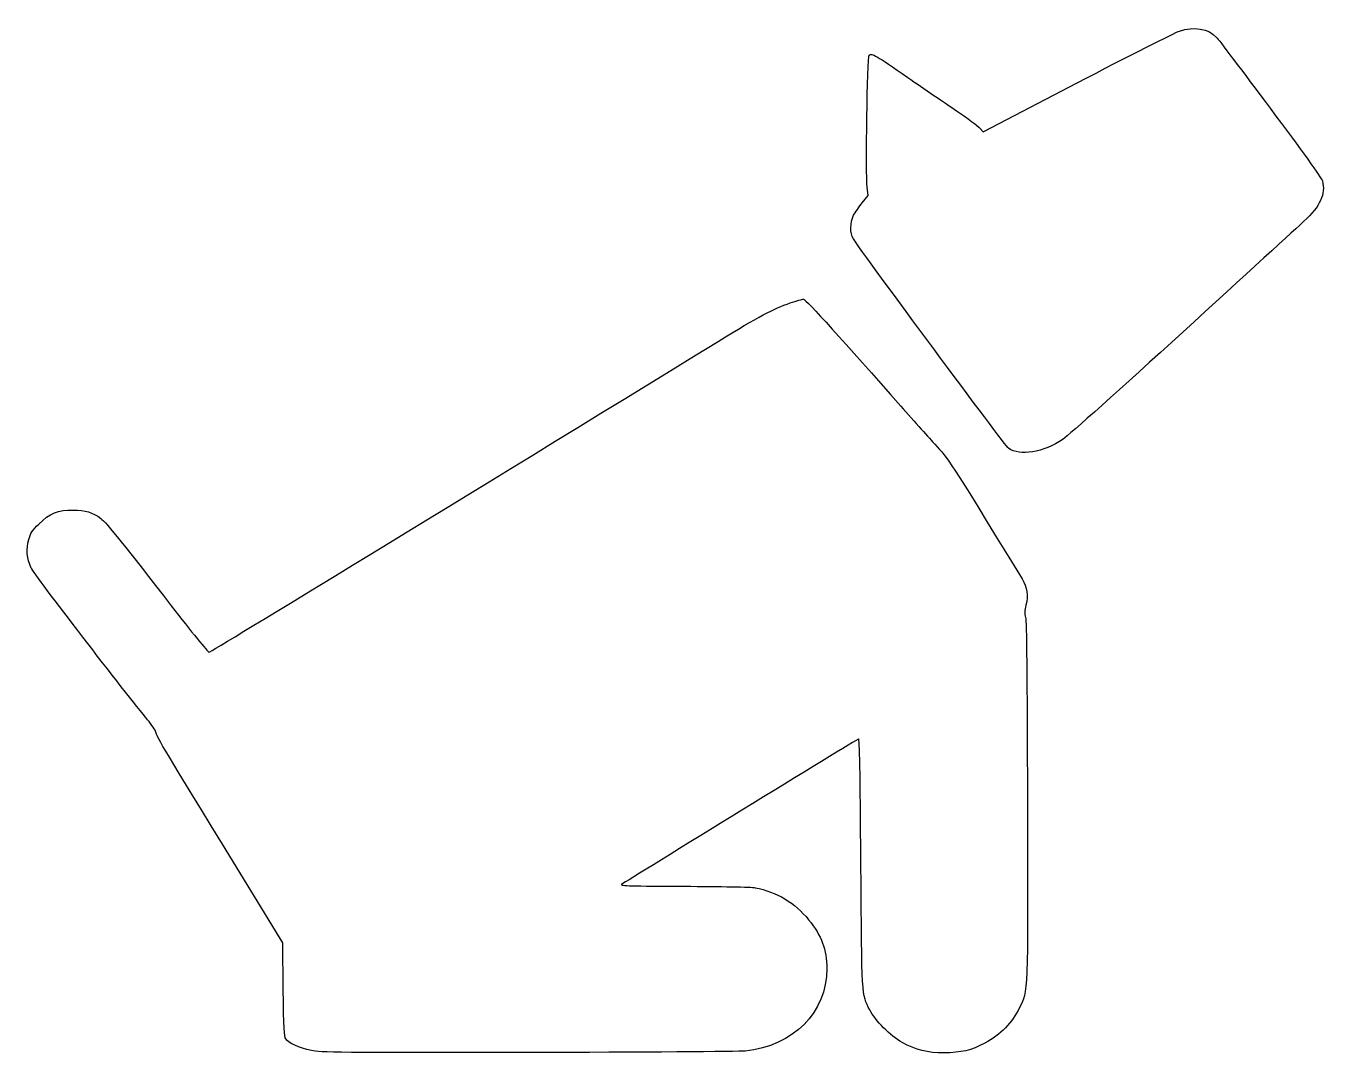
# Model space of a CAD drawing. Header units: centimetres. Extents: x -17.7 to 17.7, y -13.9 to 14.
import ezdxf

# ---------------------------------------------------------------- set-up
doc = ezdxf.new("R2010")
doc.units = ezdxf.units.CM
doc.header["$MEASUREMENT"] = 0
doc.layers.add('Layer 1', color=7, linetype='Continuous')

msp = doc.modelspace()

# ---------------------------------------------------------------- linework, layer by layer
at = {"layer": 'Layer 1'}
for points, knots in [([(13.72305, 13.87122), (13.59605, 13.82889), (12.34369, 13.19389), (10.93611, 12.46011), (10.93611, 12.46011), (10.93611, 12.46011), (8.37847, 11.13014), (8.37847, 11.13014), (8.37847, 11.13014), (8.37847, 11.13014), (8.29028, 11.23245), (8.29028, 11.23245), (8.29028, 11.23245), (8.24089, 11.28889), (7.95514, 11.50056), (7.65528, 11.70164), (7.65528, 11.70164), (7.35542, 11.90625), (6.75922, 12.31195), (6.33236, 12.60828), (6.33236, 12.60828), (5.461, 13.21506), (5.34811, 13.28209), (5.28108, 13.21506), (5.28108, 13.21506), (5.22816, 13.16214), (5.1823, 9.98009), (5.22816, 9.62025), (5.22816, 9.62025), (5.22816, 9.62025), (5.25638, 9.398), (5.25638, 9.398), (5.25638, 9.398), (5.25638, 9.398), (5.0941, 9.20044), (5.0941, 9.20044), (5.0941, 9.20044), (5.00591, 9.09108), (4.90007, 8.93586), (4.85774, 8.85825), (4.85774, 8.85825), (4.75896, 8.66775), (4.75543, 8.36083), (4.85068, 8.21619), (4.85068, 8.21619), (5.1329, 7.78227), (8.98876, 2.57527), (9.0699, 2.51883), (9.0699, 2.51883), (9.38387, 2.29658), (10.00829, 2.39889), (10.55862, 2.7693), (10.55862, 2.7693), (10.69973, 2.86455), (12.16376, 4.17336), (13.81123, 5.67972), (13.81123, 5.67972), (15.46223, 7.18961), (16.9439, 8.54428), (17.1097, 8.69597), (17.1097, 8.69597), (17.54714, 9.09108), (17.70942, 9.44386), (17.61064, 9.79311), (17.61064, 9.79311), (17.58947, 9.87425), (17.0462, 10.62919), (16.19247, 11.76867), (16.19247, 11.76867), (15.43047, 12.78467), (14.7743, 13.65603), (14.73197, 13.69836), (14.73197, 13.69836), (14.51678, 13.93825), (14.10403, 14.0088), (13.72303, 13.87122), (13.72303, 13.87122), (13.72303, 13.87122), (13.72305, 13.87122), (13.72305, 13.87122)], [0, 0, 0, 0, 0.04761905, 0.04761905, 0.04761905, 0.04761905, 0.0952381, 0.0952381, 0.0952381, 0.0952381, 0.14285714, 0.14285714, 0.14285714, 0.14285714, 0.19047619, 0.19047619, 0.19047619, 0.19047619, 0.23809524, 0.23809524, 0.23809524, 0.23809524, 0.28571429, 0.28571429, 0.28571429, 0.28571429, 0.33333333, 0.33333333, 0.33333333, 0.33333333, 0.38095238, 0.38095238, 0.38095238, 0.38095238, 0.42857143, 0.42857143, 0.42857143, 0.42857143, 0.47619048, 0.47619048, 0.47619048, 0.47619048, 0.52380952, 0.52380952, 0.52380952, 0.52380952, 0.57142857, 0.57142857, 0.57142857, 0.57142857, 0.61904762, 0.61904762, 0.61904762, 0.61904762, 0.66666667, 0.66666667, 0.66666667, 0.66666667, 0.71428571, 0.71428571, 0.71428571, 0.71428571, 0.76190476, 0.76190476, 0.76190476, 0.76190476, 0.80952381, 0.80952381, 0.80952381, 0.80952381, 0.85714286, 0.85714286, 0.85714286, 0.85714286, 0.9047619, 0.9047619, 0.9047619, 0.9047619, 1, 1, 1, 1]), ([(3.13267, 6.47347), (2.67406, 6.31825), (2.286, 6.11011), (1.1677, 5.42572), (1.1677, 5.42572), (-5.66208, 1.23119), (-12.63297, -3.02331), (-12.68235, -3.03036), (-12.68235, -3.03036), (-12.71057, -3.03036), (-13.16918, -2.46239), (-13.70893, -1.76389), (-13.70893, -1.76389), (-14.91896, -0.1905), (-15.4834, 0.50447), (-15.62451, 0.6103), (-15.62451, 0.6103), (-15.85382, 0.77611), (-16.05137, 0.83961), (-16.36887, 0.83961), (-16.36887, 0.83961), (-16.78868, 0.84314), (-17.02151, 0.74789), (-17.31079, 0.45861), (-17.31079, 0.45861), (-17.48718, 0.28222), (-17.5401, 0.20461), (-17.58596, 0.03528), (-17.58596, 0.03528), (-17.66004, -0.21519), (-17.63535, -0.48683), (-17.51893, -0.74083), (-17.51893, -0.74083), (-17.44837, -0.89605), (-14.90132, -4.21216), (-14.35099, -4.86833), (-14.35099, -4.86833), (-14.2381, -5.00239), (-14.1358, -5.15408), (-14.12521, -5.20347), (-14.12521, -5.20347), (-14.09699, -5.34458), (-14.04407, -5.4363), (-12.31546, -8.255), (-12.31546, -8.255), (-12.31546, -8.255), (-10.67504, -10.93611), (-10.67504, -10.93611), (-10.67504, -10.93611), (-10.67504, -10.93611), (-10.66093, -12.20611), (-10.66093, -12.20611), (-10.66093, -12.20611), (-10.64682, -13.25033), (-10.63624, -13.48669), (-10.5939, -13.55372), (-10.5939, -13.55372), (-10.51982, -13.66308), (-10.23054, -13.79361), (-9.8954, -13.86769), (-9.8954, -13.86769), (-9.63434, -13.92413), (-9.21807, -13.92766), (-4.00401, -13.92061), (-4.00401, -13.92061), (-0.9172, -13.91708), (1.73921, -13.89944), (1.90502, -13.8818), (1.90502, -13.8818), (3.21735, -13.74774), (4.12752, -12.82699), (4.12752, -11.63813), (4.12752, -11.63813), (4.12752, -11.11602), (3.98994, -10.74913), (3.63363, -10.30816), (3.63363, -10.30816), (3.26321, -9.84955), (2.75874, -9.54969), (2.18019, -9.4368), (2.18019, -9.4368), (2.08847, -9.41916), (1.21711, -9.40152), (0.24344, -9.39799), (0.24344, -9.39799), (-1.1712, -9.39446), (-1.50987, -9.38388), (-1.45695, -9.3486), (-1.45695, -9.3486), (-1.25234, -9.21102), (4.92833, -5.41513), (4.99183, -5.39043), (4.99183, -5.39043), (5.02358, -5.37985), (5.03769, -6.27943), (5.05533, -8.75593), (5.05533, -8.75593), (5.08002, -12.45657), (5.07297, -12.31899), (5.29522, -12.76349), (5.29522, -12.76349), (5.43986, -13.04571), (5.86672, -13.47257), (6.17364, -13.64543), (6.17364, -13.64543), (6.55817, -13.8571), (6.87214, -13.93471), (7.32017, -13.93118), (7.32017, -13.93118), (7.78584, -13.92765), (8.061, -13.86415), (8.42789, -13.6666), (8.42789, -13.6666), (8.85828, -13.43729), (9.17225, -13.11274), (9.36981, -12.69999), (9.36981, -12.69999), (9.6097, -12.20257), (9.59912, -12.45657), (9.585, -7.07671), (9.585, -7.07671), (9.57794, -3.60538), (9.56383, -2.18368), (9.53561, -2.0849), (9.53561, -2.0849), (9.50386, -1.97201), (9.50386, -1.90498), (9.54619, -1.74976), (9.54619, -1.74976), (9.61675, -1.4887), (9.58147, -1.26645), (9.44036, -1.03362), (9.44036, -1.03362), (7.39072, 2.31424), (7.45775, 2.20841), (7.06617, 2.62821), (7.06617, 2.62821), (6.93211, 2.77285), (6.51584, 3.24204), (6.13836, 3.6689), (6.13836, 3.6689), (4.64258, 5.37282), (3.54192, 6.57932), (3.49253, 6.57932), (3.49253, 6.57932), (3.46431, 6.57932), (3.30203, 6.52993), (3.1327, 6.47349), (3.1327, 6.47349), (3.1327, 6.47349), (3.13267, 6.47347), (3.13267, 6.47347)], [0, 0, 0, 0, 0.02564103, 0.02564103, 0.02564103, 0.02564103, 0.05128205, 0.05128205, 0.05128205, 0.05128205, 0.07692308, 0.07692308, 0.07692308, 0.07692308, 0.1025641, 0.1025641, 0.1025641, 0.1025641, 0.12820513, 0.12820513, 0.12820513, 0.12820513, 0.15384615, 0.15384615, 0.15384615, 0.15384615, 0.17948718, 0.17948718, 0.17948718, 0.17948718, 0.20512821, 0.20512821, 0.20512821, 0.20512821, 0.23076923, 0.23076923, 0.23076923, 0.23076923, 0.25641026, 0.25641026, 0.25641026, 0.25641026, 0.28205128, 0.28205128, 0.28205128, 0.28205128, 0.30769231, 0.30769231, 0.30769231, 0.30769231, 0.33333333, 0.33333333, 0.33333333, 0.33333333, 0.35897436, 0.35897436, 0.35897436, 0.35897436, 0.38461538, 0.38461538, 0.38461538, 0.38461538, 0.41025641, 0.41025641, 0.41025641, 0.41025641, 0.43589744, 0.43589744, 0.43589744, 0.43589744, 0.46153846, 0.46153846, 0.46153846, 0.46153846, 0.48717949, 0.48717949, 0.48717949, 0.48717949, 0.51282051, 0.51282051, 0.51282051, 0.51282051, 0.53846154, 0.53846154, 0.53846154, 0.53846154, 0.56410256, 0.56410256, 0.56410256, 0.56410256, 0.58974359, 0.58974359, 0.58974359, 0.58974359, 0.61538462, 0.61538462, 0.61538462, 0.61538462, 0.64102564, 0.64102564, 0.64102564, 0.64102564, 0.66666667, 0.66666667, 0.66666667, 0.66666667, 0.69230769, 0.69230769, 0.69230769, 0.69230769, 0.71794872, 0.71794872, 0.71794872, 0.71794872, 0.74358974, 0.74358974, 0.74358974, 0.74358974, 0.76923077, 0.76923077, 0.76923077, 0.76923077, 0.79487179, 0.79487179, 0.79487179, 0.79487179, 0.82051282, 0.82051282, 0.82051282, 0.82051282, 0.84615385, 0.84615385, 0.84615385, 0.84615385, 0.87179487, 0.87179487, 0.87179487, 0.87179487, 0.8974359, 0.8974359, 0.8974359, 0.8974359, 0.92307692, 0.92307692, 0.92307692, 0.92307692, 0.94871795, 0.94871795, 0.94871795, 0.94871795, 1, 1, 1, 1])]:
    msp.add_open_spline(points, degree=3, knots=knots, dxfattribs=at)

doc.saveas('drawing.dxf')
